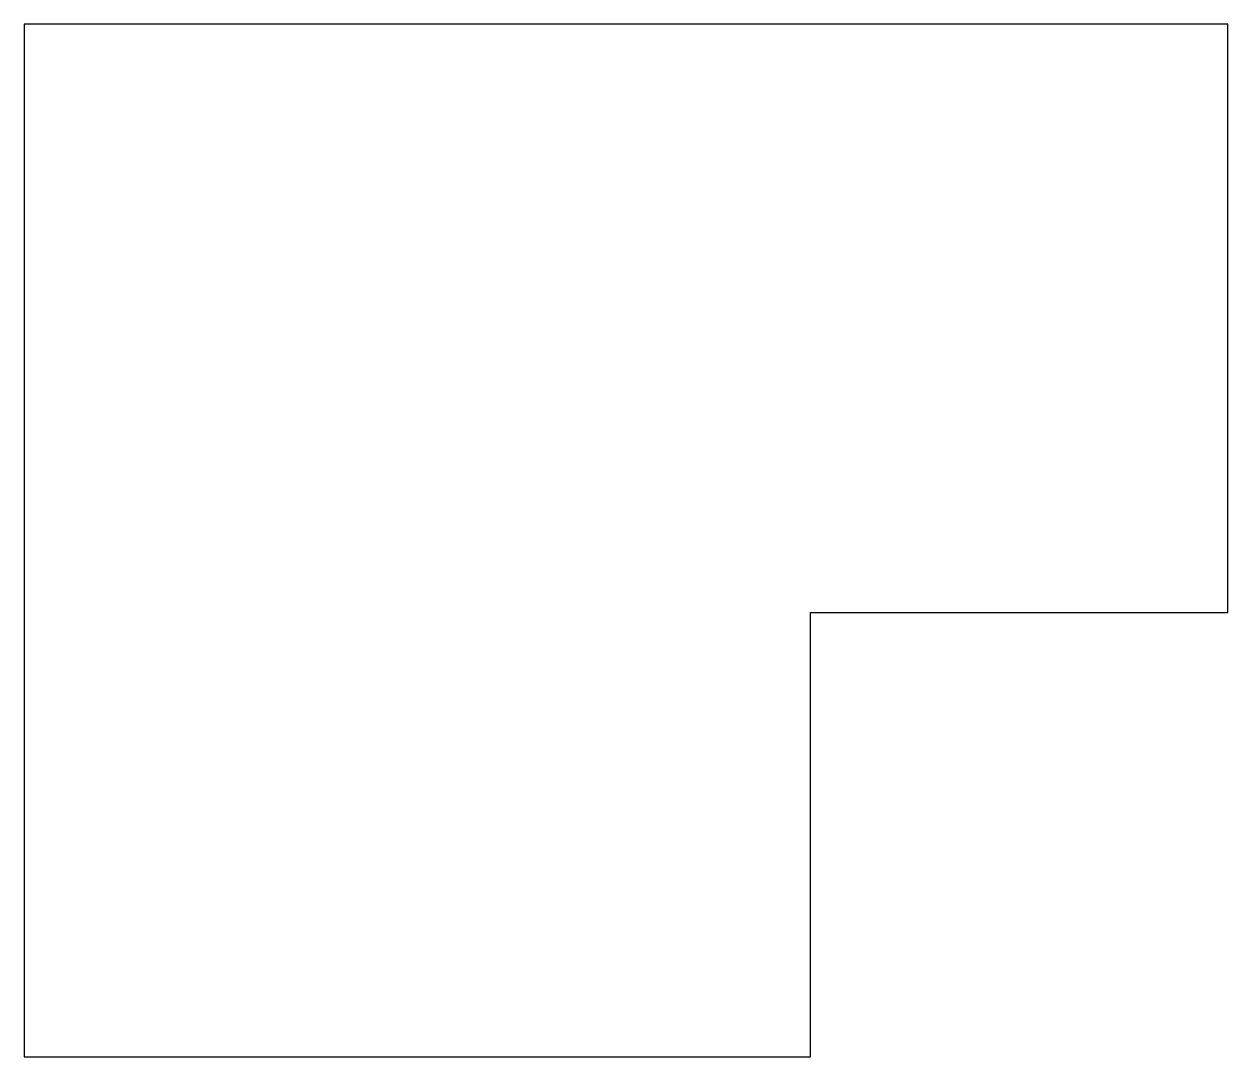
# Model space of a CAD drawing. Extents: x 3184 to 3631, y 8885 to 9269.
import ezdxf

# ---------------------------------------------------------------- set-up
doc = ezdxf.new("R2010")
doc.units = 0
doc.layers.get('0').update_dxf_attribs({"linetype": 'CONTINUOUS'})

msp = doc.modelspace()

# ---------------------------------------------------------------- linework, layer by layer
at = {"linetype": 'CONTINUOUS'}
for p, q in [((3184.22, 9268.85), (3184.22, 9050.38)), ((3631.2, 9268.85), (3184.22, 9268.85)), ((3631.2, 9050.38), (3631.2, 9268.85)), ((3184.22, 9050.38), (3184.22, 8885.38)), ((3476.2, 8885.38), (3476.2, 9050.38)), ((3476.2, 9050.38), (3631.2, 9050.38)), ((3184.22, 8885.38), (3476.2, 8885.38))]:
    msp.add_line(p, q, dxfattribs=at)

doc.saveas('drawing.dxf')
